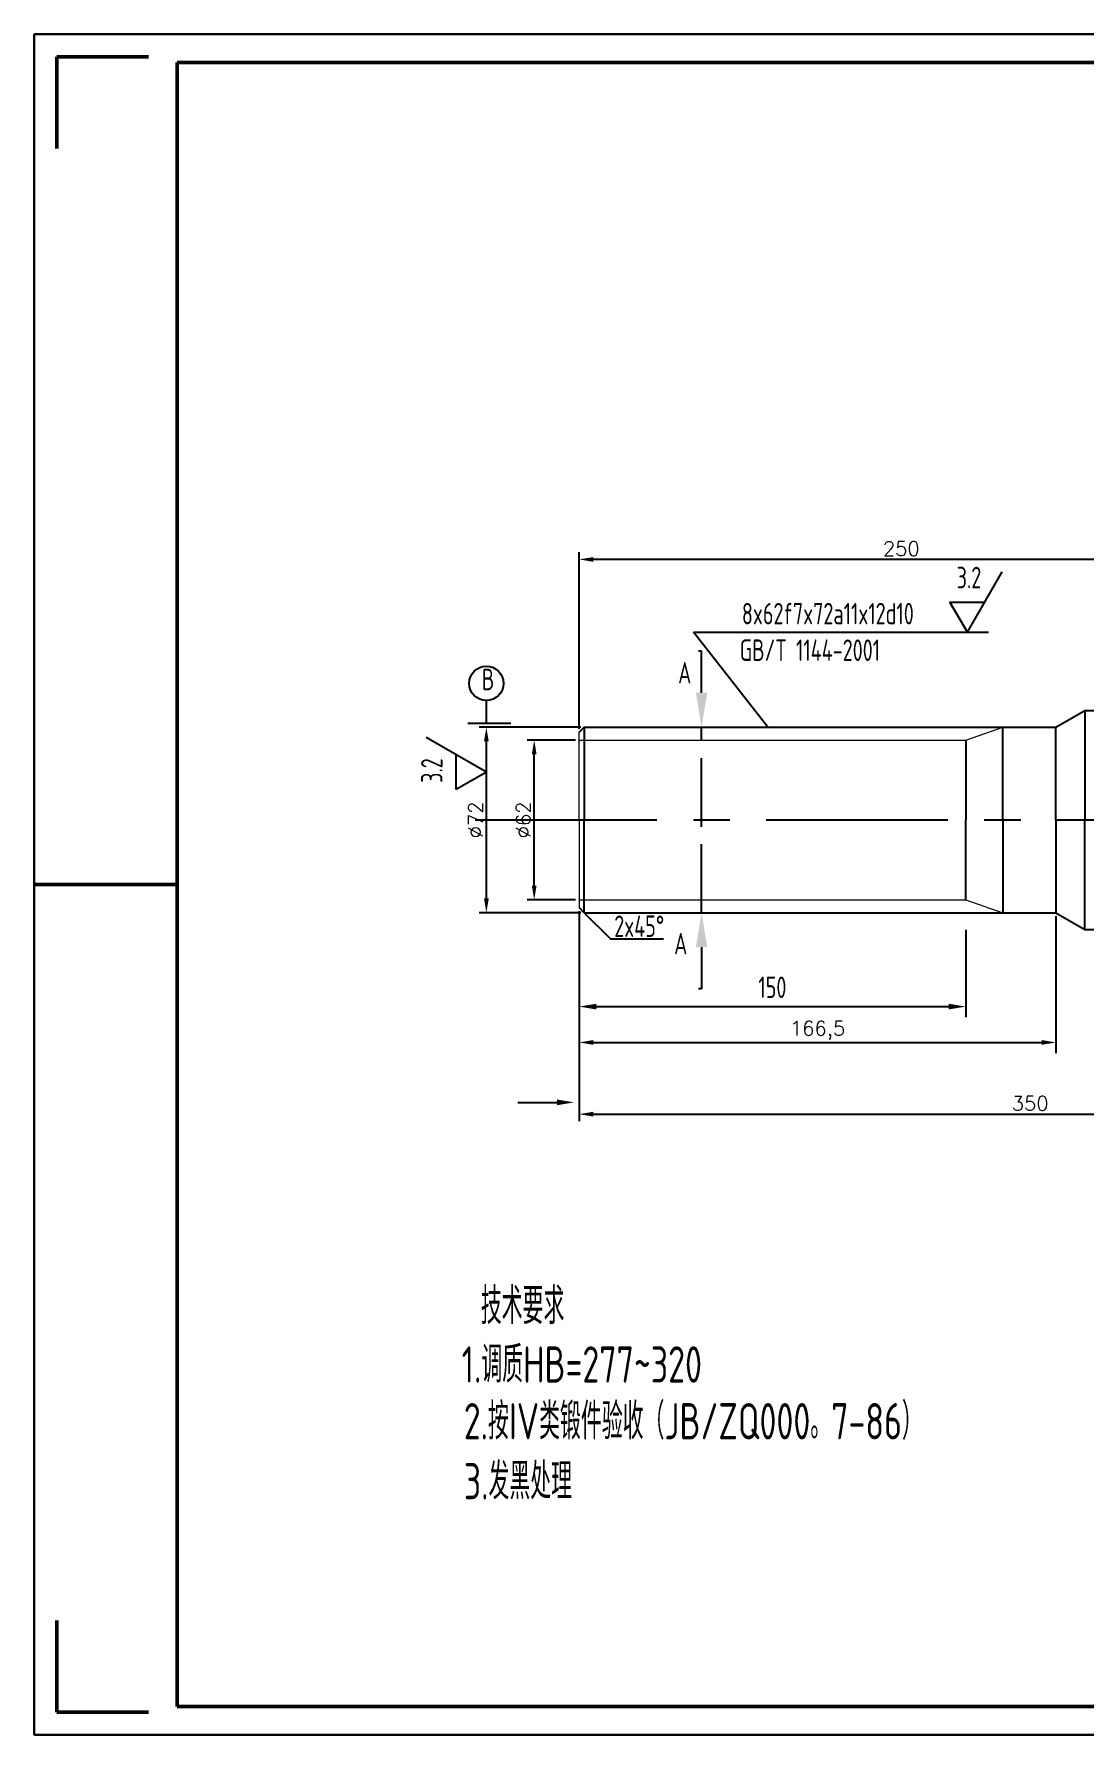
# Model space of a CAD drawing. Header units: millimetres. Extents: x 436 to 5898, y 1945 to 3729.
# Drawn here: x 2391.1 to 2574.6, y 3415.3 to 3712.3 of the extents above; entities that cross this region are included whole.
import ezdxf
from ezdxf import colors
from ezdxf.entities.mleader import LeaderData, LeaderLine
from ezdxf.math import Vec2, Vec3

# ---------------------------------------------------------------- set-up
doc = ezdxf.new("R2010")
doc.units = ezdxf.units.MM
doc.linetypes.add('ACAD_ISO02W100', pattern=[15, 12, -3])
doc.linetypes.add('CENTER', pattern=[50.8, 31.75, -6.35, 6.35, -6.35])
for name, color, linetype, lineweight in [('中心线层', 1, 'CENTER', 25), ('总内框线', 7, 'Continuous', 50), ('总外框线', 7, 'Continuous', 30), ('标注层', 3, 'Continuous', 25), ('细线层', 6, 'Continuous', 20), ('虚线层', 4, 'ACAD_ISO02W100', 25)]:
    doc.layers.add(name, color=color, linetype=linetype, lineweight=lineweight)
doc.styles.get("Standard").update_dxf_attribs({"font": 'txt', "bigfont": 'gbcbig.shx'})
doc.styles.add('陈杰（2）', font='gbenor.shx', dxfattribs={"width": 0.8, "bigfont": 'gbcbig.shx'})
doc.dimstyles.new('上接头', dxfattribs={"dimtxt": 2.5, "dimasz": 2.5, "dimexe": 1.25, "dimexo": 0.625, "dimtad": 1, "dimdec": 0, "dimlfac": 2.222222, "dimtxsty": 'Standard', "dimcen": 2.5, "dimadec": 0, "dimazin": 0, "dimtp": -0.145, "dimtm": 0.18, "dimtfac": 1, "dimtdec": 0, "dimtmove": 1, "dimatfit": 3, "dimfxl": 1, "dimarcsym": 0})
doc.dimstyles.new('壳体', dxfattribs={"dimtxt": 2.5, "dimasz": 2.5, "dimexe": 1.25, "dimexo": 0.625, "dimtad": 1, "dimdec": 1, "dimlfac": 2, "dimtxsty": 'Standard', "dimcen": 2.5, "dimadec": 0, "dimazin": 0, "dimtp": -0.145, "dimtm": 0.18, "dimtfac": 1, "dimtdec": 1, "dimtmove": 1, "dimatfit": 3, "dimfxl": 1, "dimarcsym": 0})
doc.dimstyles.new('字体小精度小数点1', dxfattribs={"dimtxt": 2.5, "dimasz": 2, "dimexe": 1.25, "dimexo": 2, "dimgap": 1, "dimtad": 1, "dimdec": 1, "dimdsep": 46, "dimtxsty": '陈杰（2）', "dimcen": 2.5, "dimadec": 0, "dimazin": 0, "dimtfac": 1, "dimtdec": 1, "dimtmove": 0, "dimatfit": 1, "dimfxl": 1, "dimarcsym": 0})

# ---------------------------------------------------------------- blocks, each defined once
blk = doc.blocks.new('*D140')
at = {"layer": 'Defpoints', "color": 0, "transparency": 16777216}
for p in [(2478.45, 3588.98), (2486.28, 3588.98), (2486.28, 3561.08)]:
    blk.add_point(p, dxfattribs=at)
at = {"layer": '标注层', "color": 0, "lineweight": -2, "transparency": 16777216}
for p, q in [((2485.66, 3588.98), (2477.2, 3588.98)), ((2478.45, 3563.58), (2478.45, 3586.48)), ((2485.66, 3561.08), (2477.2, 3561.08))]:
    blk.add_line(p, q, dxfattribs=at)
at = {"layer": '标注层', "color": 0, "transparency": 16777216}
for points in [[(2478.03, 3586.48), (2478.86, 3586.48), (2478.45, 3588.98)], [(2478.03, 3563.58), (2478.86, 3563.58), (2478.45, 3561.08)]]:
    blk.add_solid(points, dxfattribs=at)
at = {"layer": '标注层', "color": 0, "transparency": 16777216, "insert": (2476.57, 3575.03), "char_height": 2.5, "attachment_point": 5, "rotation": 90}
blk.add_mtext('%%C62', dxfattribs=at)
blk = doc.blocks.new('*D139')
at = {"layer": 'Defpoints', "color": 0, "transparency": 16777216}
for p in [(2470.1, 3591.23), (2487.18, 3591.23), (2487.18, 3558.83)]:
    blk.add_point(p, dxfattribs=at)
at = {"layer": '标注层', "color": 0, "lineweight": -2, "transparency": 16777216}
for p, q in [((2486.56, 3591.23), (2468.85, 3591.23)), ((2470.1, 3561.33), (2470.1, 3588.73)), ((2486.56, 3558.83), (2468.85, 3558.83))]:
    blk.add_line(p, q, dxfattribs=at)
at = {"layer": '标注层', "color": 0, "transparency": 16777216}
for points in [[(2469.68, 3588.73), (2470.51, 3588.73), (2470.1, 3591.23)], [(2469.68, 3561.33), (2470.51, 3561.33), (2470.1, 3558.83)]]:
    blk.add_solid(points, dxfattribs=at)
at = {"layer": '标注层', "color": 0, "transparency": 16777216, "insert": (2468.22, 3575.03), "char_height": 2.5, "attachment_point": 5, "rotation": 90}
blk.add_mtext('%%C72', dxfattribs=at)
blk = doc.blocks.new('*D143')
at = {"layer": 'Defpoints', "color": 0, "transparency": 16777216}
for p in [(2486.28, 3559.73), (2643.78, 3554.33), (2643.78, 3523.66)]:
    blk.add_point(p, dxfattribs=at)
at = {"layer": '标注层', "color": 0, "lineweight": -2, "transparency": 16777216}
for p, q in [((2486.28, 3559.1), (2486.28, 3522.41)), ((2643.78, 3553.7), (2643.78, 3522.41)), ((2488.78, 3523.66), (2641.28, 3523.66))]:
    blk.add_line(p, q, dxfattribs=at)
at = {"layer": '标注层', "color": 0, "transparency": 16777216}
for points in [[(2488.78, 3524.08), (2488.78, 3523.24), (2486.28, 3523.66)], [(2641.28, 3524.08), (2641.28, 3523.24), (2643.78, 3523.66)]]:
    blk.add_solid(points, dxfattribs=at)
at = {"layer": '标注层', "color": 0, "transparency": 16777216, "insert": (2565.03, 3525.53), "char_height": 2.5, "attachment_point": 5}
blk.add_mtext('350', dxfattribs=at)
blk = doc.blocks.new('*D172')
at = {"layer": 'Defpoints', "color": 0, "transparency": 16777216}
for p in [(2486.28, 3559.73), (2569.53, 3558.83), (2569.53, 3536.18)]:
    blk.add_point(p, dxfattribs=at)
at = {"layer": '标注层', "color": 0, "lineweight": -2, "transparency": 16777216}
for p, q in [((2486.28, 3559.1), (2486.28, 3534.93)), ((2569.53, 3558.2), (2569.53, 3534.93)), ((2488.78, 3536.18), (2567.03, 3536.18))]:
    blk.add_line(p, q, dxfattribs=at)
at = {"layer": '标注层', "color": 0, "transparency": 16777216}
for points in [[(2488.78, 3536.6), (2488.78, 3535.77), (2486.28, 3536.18)], [(2567.03, 3536.6), (2567.03, 3535.77), (2569.53, 3536.18)]]:
    blk.add_solid(points, dxfattribs=at)
at = {"layer": '标注层', "color": 0, "transparency": 16777216, "insert": (2527.91, 3538.27), "char_height": 2.5, "attachment_point": 5}
blk.add_mtext('166,5', dxfattribs=at)
blk = doc.blocks.new('*D96')
at = {"layer": 'Defpoints', "color": 0, "transparency": 16777216}
for p in [(2610.03, 3584.03), (2614.6, 3578.58), (2468.13, 3575.03), (2604.83, 3575.03), (2673.6, 3575.03)]:
    blk.add_point(p, dxfattribs=at)
at = {"layer": '标注层', "color": 0, "lineweight": -2, "transparency": 16777216}
blk.add_arc((2604.83, 3575.03), 10.39, 11.0437, 48.9563, dxfattribs=at)
at = {"layer": '标注层', "color": 0, "transparency": 16777216}
for points in [[(2611.46, 3582.59), (2611.85, 3583.14), (2610.03, 3584.03)], [(2615.37, 3577.05), (2614.7, 3576.99), (2615.23, 3575.03)]]:
    blk.add_solid(points, dxfattribs=at)
at = {"layer": '标注层', "color": 0, "transparency": 16777216, "insert": (2615.78, 3581.35), "char_height": 2.5, "attachment_point": 5, "rotation": 300, "style": '陈杰（2）'}
blk.add_mtext('60°', dxfattribs=at)
blk = doc.blocks.new('*D180')
at = {"layer": 'Defpoints', "color": 0, "transparency": 16777216}
for p in [(2486.28, 3620.52), (2598.78, 3594.15), (2486.28, 3590.33)]:
    blk.add_point(p, dxfattribs=at)
at = {"layer": '标注层', "color": 0, "lineweight": -2, "transparency": 16777216}
for p, q in [((2486.28, 3590.95), (2486.28, 3621.77)), ((2596.28, 3620.52), (2488.78, 3620.52)), ((2598.78, 3594.78), (2598.78, 3621.77))]:
    blk.add_line(p, q, dxfattribs=at)
at = {"layer": '标注层', "color": 0, "transparency": 16777216}
for points in [[(2488.78, 3620.93), (2488.78, 3620.1), (2486.28, 3620.52)], [(2596.28, 3620.93), (2596.28, 3620.1), (2598.78, 3620.52)]]:
    blk.add_solid(points, dxfattribs=at)
at = {"layer": '标注层', "color": 0, "transparency": 16777216, "insert": (2542.53, 3622.39), "char_height": 2.5, "attachment_point": 5}
blk.add_mtext('250', dxfattribs=at)

msp = doc.modelspace()

# ---------------------------------------------------------------- linework, layer by layer
for p, q in [((2569.53055, 3591.22784), (2574.5968, 3594.15284)), ((2574.5968, 3594.15284), (2598.78055, 3594.15284)), ((2487.18055, 3591.22784), (2486.28055, 3590.32784)), ((2487.18055, 3591.22784), (2569.53055, 3591.22784)), ((2487.18055, 3591.22784), (2487.18055, 3575.02784)), ((2560.28006, 3575.02784), (2560.28006, 3591.22784)), ((2569.53055, 3575.02784), (2569.53055, 3591.22784)), ((2553.78054, 3588.97784), (2553.78054, 3575.02784)), ((2487.18055, 3558.82784), (2487.18055, 3575.02784)), ((2553.78054, 3561.07784), (2553.78054, 3575.02784)), ((2560.28006, 3575.02785), (2560.28006, 3558.82785)), ((2569.53055, 3575.02784), (2569.53055, 3558.82784)), ((2574.5968, 3555.90284), (2574.5968, 3575.02784)), ((2487.18055, 3558.82784), (2486.28055, 3559.72784)), ((2487.18055, 3558.82784), (2569.53055, 3558.82784)), ((2569.53055, 3558.82784), (2574.5968, 3555.90284)), ((2574.5968, 3555.90284), (2598.78055, 3555.90284))]:
    msp.add_line(p, q)
at = {"layer": '中心线层'}
msp.add_line((2468.12706, 3575.02784), (2673.60179, 3575.02784), dxfattribs=at)
at = {"layer": '总内框线'}
for p, q in [((2395.12665, 3708.25812), (2395.12665, 3692.25812)), ((2395.12665, 3708.25812), (2411.12665, 3708.25812)), ((2416.12665, 3420.25812), (2416.12665, 3707.25812)), ((2416.12665, 3707.25812), (2806.12665, 3707.25812)), ((2391.12665, 3563.75812), (2416.12665, 3563.75812)), ((2395.12665, 3419.25812), (2395.12665, 3435.25812)), ((2395.12665, 3419.25812), (2411.12665, 3419.25812)), ((2801.12665, 3420.25812), (2416.12665, 3420.25812))]:
    msp.add_line(p, q, dxfattribs=at)
at = {"layer": '总外框线'}
for p, q in [((2391.12665, 3415.25812), (2391.12665, 3712.25812)), ((2391.12665, 3712.25812), (2811.12665, 3712.25812)), ((2811.12665, 3415.25812), (2391.12665, 3415.25812))]:
    msp.add_line(p, q, dxfattribs=at)
at = {"layer": '标注层'}
for p, q in [((2554.06268, 3607.83388), (2560.13392, 3618.33388)), ((2554.06268, 3607.83388), (2551.02706, 3613.08388)), ((2551.02706, 3613.08388), (2557.0983, 3613.08388)), ((2519.20546, 3591.22784), (2506.28044, 3607.83388)), ((2506.28044, 3607.83388), (2557.76112, 3607.83388)), ((2470.10154, 3591.85105), (2470.10154, 3595.8738)), ((2574.5968, 3594.15284), (2574.5968, 3575.02784)), ((2474.36987, 3591.85105), (2466.86987, 3591.85105)), ((2470.09568, 3583.36198), (2459.59568, 3589.43322)), ((2464.84568, 3580.32636), (2464.84568, 3586.3976)), ((2470.09568, 3583.36198), (2464.84568, 3580.32636)), ((2487.18055, 3558.82784), (2491.73793, 3554.27046)), ((2486.28055, 3556.72784), (2486.28055, 3540.5646)), ((2553.78054, 3555.82784), (2553.78054, 3540.5646)), ((2569.53055, 3555.82784), (2569.53055, 3534.30813)), ((2491.73793, 3554.27046), (2501.02285, 3554.27046)), ((2489.28055, 3542.4396), (2550.78054, 3542.4396)), ((2475.59211, 3525.71143), (2482.40427, 3525.71143))]:
    msp.add_line(p, q, dxfattribs=at)
msp.add_circle((2470.10154, 3598.86735), 2.99355, dxfattribs=at)
for points in [[(2489.28055, 3542.9396), (2489.28055, 3541.9396), (2486.28055, 3542.4396)], [(2550.78054, 3542.9396), (2550.78054, 3541.9396), (2553.78054, 3542.4396)], [(2482.40427, 3526.21143), (2482.40427, 3525.21143), (2485.40427, 3525.71143)]]:
    msp.add_solid(points, dxfattribs=at)
at = {"layer": '细线层'}
for p, q in [((2553.78054, 3588.97784), (2560.28006, 3591.22784)), ((2486.28055, 3588.97784), (2553.78055, 3588.97784)), ((2486.28055, 3561.07784), (2553.78055, 3561.07784)), ((2553.78054, 3561.07785), (2560.28006, 3558.82785))]:
    msp.add_line(p, q, dxfattribs=at)
at = {"layer": '细线层', "color": 0}
for q in [(2486.28055, 3590.32784), (2486.28055, 3559.72784)]:
    msp.add_line((2486.28055, 3575.02784), q, dxfattribs=at)
at = {"layer": '虚线层'}
msp.add_line((2507.66406, 3558.82784), (2507.66406, 3591.22784), dxfattribs=at)

# ---------------------------------------------------------------- texts
at = {"layer": '标注层', "char_height": 3.75, "attachment_point": 1, "style": '陈杰（2）'}
for s, width, insert in [('3.2', 12.1429296, (2552.19776, 3619.23511)), ('B', 6.3818089, (2469.30861, 3601.43806)), ('A', 6.3818089, (2503.56788, 3602.60692)), ('2x45°', 6.3818089, (2492.41982, 3558.35235)), ('A', 6.3818089, (2502.87228, 3555.30936))]:
    msp.add_mtext_dynamic_manual_height_columns(s, width=width, gutter_width=99.96479, heights=[0], dxfattribs=dict(at, insert=insert))
at = {"layer": '标注层', "char_height": 3.75, "attachment_point": 5, "style": '陈杰（2）'}
for s, insert in [('8x62f7x72a11x12d10', (2529.707, 3611.05292)), ('GB/T 1144-2001', (2526.57921, 3604.66967)), ('150', (2520.03054, 3545.8146))]:
    msp.add_mtext(s, dxfattribs=dict(at, insert=insert))
at = {"layer": '标注层', "insert": (2458.69446, 3581.49707), "char_height": 3.75, "attachment_point": 1, "rotation": 90, "style": '陈杰（2）'}
msp.add_mtext_dynamic_manual_height_columns('3.2', width=12.1429296, gutter_width=99.96479, heights=[0], dxfattribs=at)
at = {"layer": '标注层', "char_height": 6.3335, "attachment_point": 1, "style": '陈杰（2）'}
for s, insert, width in [('技术要求', (2469.12704, 3493.33537), 22.8831988), ('1.调质HB=277~320', (2465.77783, 3483.11861), 42.9001593), ('2.按IV类锻件验收（JB/ZQ000。7-86）', (2466.15176, 3473.21032), 81.2503327), ('3.发黑处理', (2466.15176, 3462.7432), 22.8831988)]:
    msp.add_mtext(s, dxfattribs=dict(at, insert=insert, width=width))

# ---------------------------------------------------------------- dimensions: what is measured, and where the dimension line sits
at = {"layer": '标注层'}
dim = msp.add_linear_dim(base=(2486.28055, 3620.51791), p1=(2598.78055, 3594.15284), p2=(2486.28055, 3590.32784), dimstyle='上接头', dxfattribs=at)
dim.commit()
dim.dimension.update_dxf_attribs({"geometry": '*D180', "text_midpoint": (2542.53055, 3622.39291)})
for base, p1, p2, picture, middle in [((2470.09568, 3591.22784), (2487.18055, 3558.82784), (2487.18055, 3591.22784), '*D139', (2468.22068, 3575.02784)), ((2478.44786, 3588.97784), (2486.28055, 3561.07784), (2486.28055, 3588.97784), '*D140', (2476.57286, 3575.02784))]:
    dim = msp.add_linear_dim(base=base, p1=p1, p2=p2, angle=90, text='%%C<>', dimstyle='上接头', override={"dimscale": 0, "dimtix": 0, "dimtofl": 1, "dimtmove": 1, "dimatfit": 3}, dxfattribs=at)
    dim.commit()
    dim.dimension.update_dxf_attribs({"geometry": picture, "text_midpoint": middle})
dim = msp.add_angular_dim_2l(base=(2614.59997, 3578.58222), line1=((2604.8344, 3575.02784), (2610.03055, 3584.02784)), line2=((2468.12706, 3575.02784), (2673.60179, 3575.02784)), dimstyle='字体小精度小数点1', dxfattribs=at)
dim.commit()
dim.dimension.update_dxf_attribs({"geometry": '*D96', "text_midpoint": (2615.78296, 3581.349)})
dim = msp.add_linear_dim(base=(2643.78055, 3523.65934), p1=(2486.28055, 3559.72784), p2=(2643.78055, 3554.32784), dimstyle='上接头', override={"dimscale": 0, "dimtix": 0, "dimtofl": 1, "dimtmove": 1, "dimatfit": 3}, dxfattribs=at)
dim.commit()
dim.dimension.update_dxf_attribs({"geometry": '*D143', "text_midpoint": (2565.03055, 3525.53434)})
dim = msp.add_linear_dim(base=(2569.53055, 3536.18313), p1=(2486.28055, 3559.72784), p2=(2569.53055, 3558.82784), dimstyle='壳体', dxfattribs=at)
dim.commit()
dim.dimension.update_dxf_attribs({"geometry": '*D172', "text_midpoint": (2527.90555, 3536.18313), "dimtype": 160})

# ---------------------------------------------------------------- leaders
ml = msp.add_multileader_mtext('Standard', dxfattribs=at)
ml.set_content('', color=256)
ml.set_leader_properties()
ml.build(insert=Vec2(0, 0))
ml.multileader.update_dxf_attribs({"text_right_attachment_type": 6, "dogleg_length": 0.36, "arrow_head_size": 6})
ctx = ml.context
ctx.base_point, ctx.char_height, ctx.arrow_head_size, ctx.landing_gap_size, ctx.plane_origin, ctx.plane_x_axis, ctx.plane_y_axis = Vec3(2507.12406, 3604.48824), 6, 6, 3, Vec3(2507.66406, 3591.22784), Vec3(-1, 0), Vec3(0, -1)
ctx.right_attachment = 6
notes = []
notes.append((ctx, [(0, (1, 1, 0), (2507.66406, 3604.48824), (-1, 0), 0.54, [(0, [(2507.66406, 3591.22784)], 0, [])])]))
ctx.mtext.insert, ctx.mtext.text_direction, ctx.mtext.rotation, ctx.mtext.flow_direction = Vec3(2504.12406, 3601.48824), Vec3(-1, 0), 3.141592654, 5
ml = msp.add_multileader_mtext('Standard', dxfattribs=at)
ml.set_content('', color=256)
ml.set_leader_properties()
ml.build(insert=Vec2(0, 0))
ml.multileader.update_dxf_attribs({"text_right_attachment_type": 6, "dogleg_length": 0.36, "arrow_head_size": 6})
ctx = ml.context
ctx.base_point, ctx.char_height, ctx.arrow_head_size, ctx.landing_gap_size, ctx.plane_origin, ctx.plane_x_axis, ctx.plane_y_axis = Vec3(2507.12406, 3545.56745), 6, 6, 3, Vec3(2507.66406, 3558.82784), Vec3(-1, 0), Vec3(0, -1)
ctx.right_attachment = 6
notes.append((ctx, [(0, (1, 1, 0), (2507.66406, 3545.56745), (-1, 0), 0.54, [(0, [(2507.66406, 3558.82784)], 0, [])])]))
ctx.mtext.insert, ctx.mtext.text_direction, ctx.mtext.rotation, ctx.mtext.flow_direction = Vec3(2504.12406, 3542.56745), Vec3(-1, 0), 3.141592654, 5
for ctx, leaders in notes:
    for number, flags, end, landing, length, lines in leaders:
        leader = LeaderData()
        leader.index, (leader.has_last_leader_line, leader.has_dogleg_vector, leader.attachment_direction) = number, flags
        leader.last_leader_point, leader.dogleg_vector, leader.dogleg_length = Vec3(end), Vec3(landing), length
        for number, points, colour, breaks in lines:
            line = LeaderLine()
            line.index, line.vertices, line.color, line.breaks = number, Vec3.list(points), colors.encode_raw_color(colour), breaks
            leader.lines.append(line)
        ctx.leaders.append(leader)

doc.saveas('drawing.dxf')
